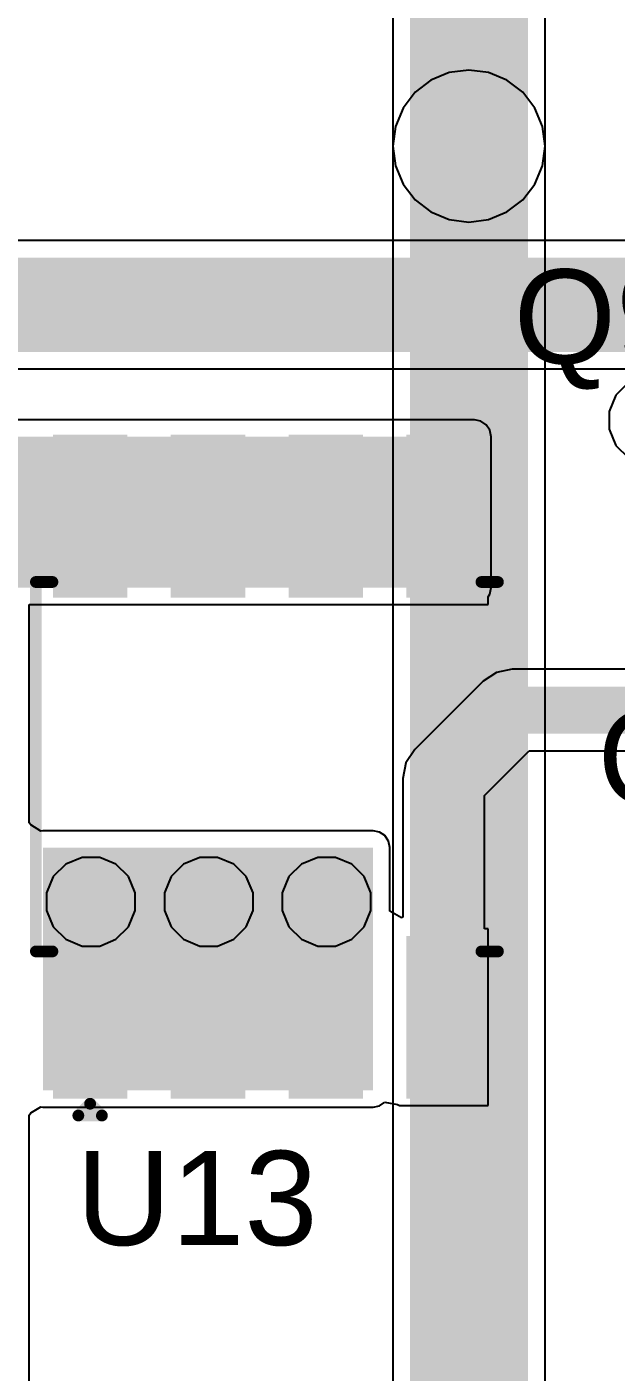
# Model space of a CAD drawing. Header units: millimetres. Extents: x -11 to 156, y -11 to 109.
# Drawn here: x 78.87 to 85.22, y 28.05 to 42.54 of the extents above; entities that cross this region are included whole.
import ezdxf

# ---------------------------------------------------------------- set-up
doc = ezdxf.new("R2010")
doc.units = ezdxf.units.MM
for name, color, linetype in [('BottomLayer', 5, 'Continuous'), ('BottomSolder', 6, 'Continuous'), ('TopLayer', 1, 'Continuous'), ('TopOverlay', 2, 'Continuous'), ('TopPaste', 8, 'Continuous'), ('TopSolder', 216, 'Continuous'), ('ViaHoleLayer', 16, 'Continuous')]:
    doc.layers.add(name, color=color, linetype=linetype)
doc.styles.add('Arial', font='', dxfattribs={"height": 0.2})
doc.styles.get('Arial').set_extended_font_data('Arial')

# ---------------------------------------------------------------- blocks, each defined once
blk = doc.blocks.new('SOIC_8_5')
at = {"layer": 'TopLayer'}
for points in [[(-1.92499996, 2.2049994), (-1.92499996, 1.6050006), (-3.474999399999999, 1.6050006), (-3.474999399999999, 2.2049994)], [(3.474999399999999, 2.2049994), (3.474999399999999, 1.6050006), (1.92499996, 1.6050006), (1.92499996, 2.2049994)], [(-1.92499996, 0.9349994), (-1.92499996, 0.3350006), (-3.474999399999999, 0.3350006), (-3.474999399999999, 0.9349994)], [(3.474999399999999, 0.9349994), (3.474999399999999, 0.3350006), (1.92499996, 0.3350006), (1.92499996, 0.9349994)], [(-1.92499996, -0.3350006), (-1.92499996, -0.9349994), (-3.474999399999999, -0.9349994), (-3.474999399999999, -0.3350006)], [(3.474999399999999, -0.3350006), (3.474999399999999, -0.9349994), (1.92499996, -0.9349994), (1.92499996, -0.3350006)], [(-1.92499996, -1.6050006), (-1.92499996, -2.2049994), (-3.474999399999999, -2.2049994), (-3.474999399999999, -1.6050006)], [(3.474999399999999, -1.6050006), (3.474999399999999, -2.2049994), (1.92499996, -2.2049994), (1.92499996, -1.6050006)]]:
    blk.add_hatch(color=1, dxfattribs=at).paths.add_polyline_path(points)
at = {"layer": 'TopOverlay'}
blk.add_hatch(color=2, dxfattribs=at).paths.add_polyline_path([(-1.82350156, 1.57484572), (-1.49330156, 1.57484572), (-1.49330156, 2.23524572), (-1.82350156, 2.23524572)])
at = {"layer": 'TopPaste'}
for points in [[(-1.92499996, 2.2049994), (-1.92499996, 1.6050006), (-3.474999399999999, 1.6050006), (-3.474999399999999, 2.2049994)], [(3.474999399999999, 2.2049994), (3.474999399999999, 1.6050006), (1.92499996, 1.6050006), (1.92499996, 2.2049994)], [(-1.92499996, 0.9349994), (-1.92499996, 0.3350006), (-3.474999399999999, 0.3350006), (-3.474999399999999, 0.9349994)], [(3.474999399999999, 0.9349994), (3.474999399999999, 0.3350006), (1.92499996, 0.3350006), (1.92499996, 0.9349994)], [(-1.92499996, -0.3350006), (-1.92499996, -0.9349994), (-3.474999399999999, -0.9349994), (-3.474999399999999, -0.3350006)], [(3.474999399999999, -0.3350006), (3.474999399999999, -0.9349994), (1.92499996, -0.9349994), (1.92499996, -0.3350006)], [(-1.92499996, -1.6050006), (-1.92499996, -2.2049994), (-3.474999399999999, -2.2049994), (-3.474999399999999, -1.6050006)], [(3.474999399999999, -1.6050006), (3.474999399999999, -2.2049994), (1.92499996, -2.2049994), (1.92499996, -1.6050006)]]:
    blk.add_hatch(color=8, dxfattribs=at).paths.add_polyline_path(points)
at = {"layer": 'TopSolder'}
for points in [[(-1.82339996, 2.3065994), (-1.82339996, 1.5034006), (-3.5765994, 1.5034006), (-3.5765994, 2.3065994)], [(3.5765994, 2.3065994), (3.5765994, 1.5034006), (1.82339996, 1.5034006), (1.82339996, 2.3065994)], [(-1.82339996, 1.0365994), (-1.82339996, 0.2334006000000001), (-3.5765994, 0.2334005999999999), (-3.5765994, 1.0365994)], [(3.5765994, 1.0365994), (3.5765994, 0.2334006000000001), (1.82339996, 0.2334005999999999), (1.82339996, 1.0365994)], [(-1.82339996, -0.2334005999999999), (-1.82339996, -1.0365994), (-3.5765994, -1.0365994), (-3.5765994, -0.2334006000000001)], [(3.5765994, -0.2334005999999999), (3.5765994, -1.0365994), (1.82339996, -1.0365994), (1.82339996, -0.2334006000000001)], [(-1.82339996, -1.5034006), (-1.82339996, -2.3065994), (-3.5765994, -2.3065994), (-3.5765994, -1.5034006)], [(3.5765994, -1.5034006), (3.5765994, -2.3065994), (1.82339996, -2.3065994), (1.82339996, -1.5034006)]]:
    blk.add_hatch(color=216, dxfattribs=at).paths.add_polyline_path(points)
at = {"layer": 'TopOverlay', "const_width": 0.127}
for points in [[(-1.990598, 2.4892), (1.990598, 2.4892)], [(-1.990598, 2.4892), (-1.990598, 2.3114)], [(1.990598, 2.4892), (1.990598, 2.3114)], [(-3.759199999999999, 2.032), (-3.759199999999999, 1.778)], [(-3.759199999999999, 2.032), (-3.6322, 1.905)], [(-3.6322, 1.905), (-3.759199999999999, 1.778)], [(-1.990598, -2.3114), (-1.990598, -2.4892)], [(1.990598, -2.3114), (1.990598, -2.4892)], [(-1.990598, -2.4892), (1.990598, -2.4892)]]:
    blk.add_lwpolyline(points, dxfattribs=at)
at = {"layer": 'TopOverlay', "const_width": 0.0635}
for points in [[(-2.022348, 2.4892, 1), (-1.958848, 2.4892, 1)], [(-2.022348, 2.4892, 1), (-1.958848, 2.4892, 1)], [(1.958848, 2.4892, 1), (2.022348, 2.4892, 1)], [(1.958848, 2.4892, 1), (2.022348, 2.4892, 1)], [(-2.022348, 2.3114, 1), (-1.958848, 2.3114, 1)], [(1.958848, 2.3114, 1), (2.022348, 2.3114, 1)], [(-3.79095, 2.032, 1), (-3.72745, 2.032, 1)], [(-3.79095, 2.032, 1), (-3.72745, 2.032, 1)], [(-3.663949999999999, 1.905, 1), (-3.600449999999999, 1.905, 1)], [(-3.663949999999999, 1.905, 1), (-3.600449999999999, 1.905, 1)], [(-3.79095, 1.778, 1), (-3.72745, 1.778, 1)], [(-3.79095, 1.778, 1), (-3.72745, 1.778, 1)], [(-2.022348, -2.3114, 1), (-1.958848, -2.3114, 1)], [(1.958848, -2.3114, 1), (2.022348, -2.3114, 1)], [(-2.022348, -2.4892, 1), (-1.958848, -2.4892, 1)], [(-2.022348, -2.4892, 1), (-1.958848, -2.4892, 1)], [(1.958848, -2.4892, 1), (2.022348, -2.4892, 1)], [(1.958848, -2.4892, 1), (2.022348, -2.4892, 1)]]:
    blk.add_lwpolyline(points, format="xyb", close=True, dxfattribs=at)

msp = doc.modelspace()

# ---------------------------------------------------------------- hatches: boundary and pattern name
at = {"layer": 'BottomLayer'}
h = msp.add_hatch(color=5, dxfattribs=at)
edge = h.paths.add_edge_path()
edge.add_arc((83.6343006, 41.2574994), 0.2999994, 0, 360)
h = msp.add_hatch(color=5, dxfattribs=at)
edge = h.paths.add_edge_path()
edge.add_arc((79.5606994, 33.11430004), 0.2999994, 0, 360)
h = msp.add_hatch(color=5, dxfattribs=at)
edge = h.paths.add_edge_path()
edge.add_arc((80.83069939999999, 33.11430004), 0.2999994, 0, 360)
h = msp.add_hatch(color=5, dxfattribs=at)
edge = h.paths.add_edge_path()
edge.add_arc((82.1006994, 33.11430004), 0.2999994, 0, 360)
at = {"layer": 'BottomSolder'}
h = msp.add_hatch(color=6, dxfattribs=at)
edge = h.paths.add_edge_path()
edge.add_arc((83.6343006, 41.2574994), 0.4015993999999999, 0, 360)
h = msp.add_hatch(color=6, dxfattribs=at)
edge = h.paths.add_edge_path()
edge.add_arc((79.5606994, 33.11430004), 0.4015993999999999, 0, 360)
h = msp.add_hatch(color=6, dxfattribs=at)
edge = h.paths.add_edge_path()
edge.add_arc((80.83069939999999, 33.11430004), 0.4015993999999999, 0, 360)
h = msp.add_hatch(color=6, dxfattribs=at)
edge = h.paths.add_edge_path()
edge.add_arc((82.1006994, 33.11430004), 0.4015993999999999, 0, 360)
at = {"layer": 'TopLayer'}
h = msp.add_hatch(color=1, dxfattribs=at)
edge = h.paths.add_edge_path()
edge.add_arc((83.6343006, 41.2574994), 0.2999994, 0, 360)
for points in [[(77.6224, 36.4998), (83.693, 36.4998), (83.693, 38.12539999999999), (77.6224, 38.12539999999999)], [(79.0448, 31.08200032), (82.60079999999999, 31.08200032), (82.60079999999999, 33.69820032), (79.0448, 33.69820032)]]:
    msp.add_hatch(color=1, dxfattribs=at).paths.add_polyline_path(points)
h = msp.add_hatch(color=1, dxfattribs=at)
edge = h.paths.add_edge_path()
edge.add_arc((79.5606994, 33.11430004), 0.2999994, 0, 360)
h = msp.add_hatch(color=1, dxfattribs=at)
edge = h.paths.add_edge_path()
edge.add_arc((80.83069939999999, 33.11430004), 0.2999994, 0, 360)
h = msp.add_hatch(color=1, dxfattribs=at)
edge = h.paths.add_edge_path()
edge.add_arc((82.1006994, 33.11430004), 0.2999994, 0, 360)
at = {"layer": 'TopSolder'}
h = msp.add_hatch(color=216, dxfattribs=at)
edge = h.paths.add_edge_path()
edge.add_arc((83.6343006, 41.2574994), 0.4015993999999999, 0, 360)
h = msp.add_hatch(color=216, dxfattribs=at)
edge = h.paths.add_edge_path()
edge.add_arc((79.5606994, 33.11430004), 0.4015993999999999, 0, 360)
h = msp.add_hatch(color=216, dxfattribs=at)
edge = h.paths.add_edge_path()
edge.add_arc((80.83069939999999, 33.11430004), 0.4015993999999999, 0, 360)
h = msp.add_hatch(color=216, dxfattribs=at)
edge = h.paths.add_edge_path()
edge.add_arc((82.1006994, 33.11430004), 0.4015993999999999, 0, 360)
at = {"layer": 'ViaHoleLayer'}
h = msp.add_hatch(color=16, dxfattribs=at)
edge = h.paths.add_edge_path()
edge.add_arc((83.6343006, 41.2574994), 0.1499997, 0, 360)
h = msp.add_hatch(color=16, dxfattribs=at)
edge = h.paths.add_edge_path()
edge.add_arc((79.5606994, 33.11430004), 0.1499997, 0, 360)
h = msp.add_hatch(color=16, dxfattribs=at)
edge = h.paths.add_edge_path()
edge.add_arc((80.83069939999999, 33.11430004), 0.1499997, 0, 360)
h = msp.add_hatch(color=16, dxfattribs=at)
edge = h.paths.add_edge_path()
edge.add_arc((82.1006994, 33.11430004), 0.1499997, 0, 360)

# ---------------------------------------------------------------- linework, layer by layer
at = {"layer": 'BottomLayer'}
for p, q in [((83.42211662, 42.04937742), (83.22439539999999, 41.96747766)), ((83.6343006, 42.07731234), (83.42211662, 42.04937742)), ((83.84648458, 42.04937742), (83.6343006, 42.07731234)), ((84.0442058, 41.96747766), (83.84648458, 42.04937742)), ((83.22439539999999, 41.96747766), (83.05460656, 41.83719344)), ((84.21399464, 41.83719344), (84.0442058, 41.96747766)), ((83.05460656, 41.83719344), (82.92432234, 41.66740714)), ((84.34427885999999, 41.66740714), (84.21399464, 41.83719344)), ((82.92432234, 41.66740714), (82.84242257999999, 41.46968338)), ((84.42617862, 41.46968338), (84.34427885999999, 41.66740714)), ((82.84242257999999, 41.46968338), (82.81448766, 41.2574994)), ((84.45411354, 41.2574994), (84.42617862, 41.46968338)), ((82.81448766, 41.2574994), (82.81448766, 26.92748234)), ((84.45411354, 25.66889964), (84.45411354, 41.2574994)), ((85.35274775999999, 38.70825888), (85.21834112, 38.57385224)), ((85.21834112, 38.57385224), (85.1456006, 38.39823918)), ((85.1456006, 38.39823918), (85.1456006, 38.20816082)), ((85.1456006, 38.20816082), (85.21834112, 38.03254776)), ((85.21834112, 38.03254776), (85.35274775999999, 37.89814112)), ((79.29004715999999, 33.51935891999999), (79.15564051999999, 33.38495228)), ((79.46566022, 33.59209944), (79.29004715999999, 33.51935891999999)), ((79.65573857999999, 33.59209944), (79.46566022, 33.59209944)), ((79.83135164, 33.51935891999999), (79.65573857999999, 33.59209944)), ((79.96575827999999, 33.38495228), (79.83135164, 33.51935891999999)), ((80.56004716, 33.51935891999999), (80.42564052, 33.38495228)), ((80.73566022, 33.59209944), (80.56004716, 33.51935891999999)), ((80.92573857999999, 33.59209944), (80.73566022, 33.59209944)), ((81.10135164, 33.51935891999999), (80.92573857999999, 33.59209944)), ((81.23575828, 33.38495228), (81.10135164, 33.51935891999999)), ((81.83004715999999, 33.51935891999999), (81.69564052, 33.38495228)), ((82.00566022, 33.59209944), (81.83004715999999, 33.51935891999999)), ((82.19573858, 33.59209944), (82.00566022, 33.59209944)), ((82.37135164, 33.51935891999999), (82.19573858, 33.59209944)), ((82.50575828, 33.38495228), (82.37135164, 33.51935891999999)), ((79.15564051999999, 33.38495228), (79.0829, 33.20933922)), ((80.0384988, 33.20933922), (79.96575827999999, 33.38495228)), ((80.42564052, 33.38495228), (80.35289999999999, 33.20933922)), ((81.3084988, 33.20933922), (81.23575828, 33.38495228)), ((81.69564052, 33.38495228), (81.62289999999999, 33.20933922)), ((82.57849879999999, 33.20933922), (82.50575828, 33.38495228)), ((79.0829, 33.20933922), (79.0829, 33.01926086)), ((80.0384988, 33.01926086), (80.0384988, 33.20933922)), ((80.35289999999999, 33.20933922), (80.35289999999999, 33.01926086)), ((81.3084988, 33.01926086), (81.3084988, 33.20933922)), ((81.62289999999999, 33.20933922), (81.62289999999999, 33.01926086)), ((82.57849879999999, 33.01926086), (82.57849879999999, 33.20933922)), ((79.0829, 33.01926086), (79.15564051999999, 32.84364779999999)), ((79.96575827999999, 32.84364779999999), (80.0384988, 33.01926086)), ((80.35289999999999, 33.01926086), (80.42564052, 32.84364779999999)), ((81.23575828, 32.84364779999999), (81.3084988, 33.01926086)), ((81.62289999999999, 33.01926086), (81.69564052, 32.84364779999999)), ((82.50575828, 32.84364779999999), (82.57849879999999, 33.01926086)), ((79.15564051999999, 32.84364779999999), (79.29004715999999, 32.70924116)), ((79.83135164, 32.70924116), (79.96575827999999, 32.84364779999999)), ((80.42564052, 32.84364779999999), (80.56004716, 32.70924116)), ((81.10135164, 32.70924116), (81.23575828, 32.84364779999999)), ((81.69564052, 32.84364779999999), (81.83004715999999, 32.70924116)), ((82.37135164, 32.70924116), (82.50575828, 32.84364779999999)), ((79.29004715999999, 32.70924116), (79.46566022, 32.63650063999999)), ((79.46566022, 32.63650063999999), (79.65573857999999, 32.63650063999999)), ((79.65573857999999, 32.63650063999999), (79.83135164, 32.70924116)), ((80.56004716, 32.70924116), (80.73566022, 32.63650063999999)), ((80.73566022, 32.63650063999999), (80.92573857999999, 32.63650063999999)), ((80.92573857999999, 32.63650063999999), (81.10135164, 32.70924116)), ((81.83004715999999, 32.70924116), (82.00566022, 32.63650063999999)), ((82.00566022, 32.63650063999999), (82.19573858, 32.63650063999999)), ((82.19573858, 32.63650063999999), (82.37135164, 32.70924116))]:
    msp.add_line(p, q, dxfattribs=at)
at = {"layer": 'BottomLayer', "const_width": 1.27}
msp.add_lwpolyline([(83.6343006, 25.66889964), (83.6343006, 41.2574994)], dxfattribs=at)
at = {"layer": 'BottomLayer', "const_width": 0.635}
msp.add_lwpolyline([(83.3168006, 41.2574994, 1), (83.9518006, 41.2574994, 1)], format="xyb", close=True, dxfattribs=at)
at = {"layer": 'TopLayer'}
for p, q in [((82.81448766, 44.61990059999999), (82.81448766, 41.2574994)), ((84.45411354, 41.2574994), (84.45411354, 44.28032545999999)), ((82.81448766, 41.2574994), (82.84242257999999, 41.04531542)), ((84.42617862, 41.04531542), (84.45411354, 41.2574994)), ((82.84242257999999, 41.04531542), (82.92432234, 40.84759166)), ((84.34427885999999, 40.84759166), (84.42617862, 41.04531542)), ((82.92432234, 40.84759166), (83.05460656, 40.67780536)), ((84.21399464, 40.67780536), (84.34427885999999, 40.84759166)), ((83.05460656, 40.67780536), (83.22439539999999, 40.54752113999999)), ((84.0442058, 40.54752113999999), (84.21399464, 40.67780536)), ((83.22439539999999, 40.54752113999999), (83.42211662, 40.46562137999999)), ((83.42211662, 40.46562137999999), (83.6343006, 40.43768646)), ((83.6343006, 40.43768646), (83.84648458, 40.46562137999999)), ((83.84648458, 40.46562137999999), (84.0442058, 40.54752113999999)), ((85.38260038, 40.2395182), (75.49976009999999, 40.2395182)), ((75.78627972, 38.8560818), (85.3777566, 38.8560818)), ((85.35274775999999, 38.70825888), (85.21834112, 38.57385224)), ((85.21834112, 38.57385224), (85.1456006, 38.39823918)), ((83.693, 38.30668233999999), (78.71461015999999, 38.30668233999999)), ((83.76237248, 38.29288252), (83.693, 38.30668233999999)), ((83.82118618, 38.25358618), (83.76237248, 38.29288252)), ((85.1456006, 38.39823918), (85.1456006, 38.20816082)), ((83.86048251999999, 38.19477248), (83.82118618, 38.25358618)), ((83.87428234, 38.12539999999999), (83.86048251999999, 38.19477248)), ((85.1456006, 38.20816082), (85.21834112, 38.03254776)), ((83.87428234, 36.4998), (83.87428234, 38.12539999999999)), ((85.21834112, 38.03254776), (85.35274775999999, 37.89814112)), ((83.84059939999999, 36.40066888), (83.86048251999999, 36.43042751999999)), ((83.84059939999999, 36.31659996), (83.84059939999999, 36.40066888)), ((83.86048251999999, 36.43042751999999), (83.87428234, 36.4998)), ((78.89587979999999, 33.9652737), (78.89587979999999, 36.31851766)), ((78.89587979999999, 36.31851766), (79.0750006, 36.31851766)), ((79.0750006, 36.31851766), (79.0750006, 36.31659996)), ((79.0750006, 36.31659996), (80.0305994, 36.31659996)), ((80.0305994, 36.31659996), (80.0305994, 36.31851766)), ((80.0305994, 36.31851766), (80.34500059999999, 36.31851766)), ((80.34500059999999, 36.31851766), (80.34500059999999, 36.31659996)), ((80.34500059999999, 36.31659996), (81.3005994, 36.31659996)), ((81.3005994, 36.31659996), (81.3005994, 36.31851766)), ((81.3005994, 36.31851766), (81.61500059999999, 36.31851766)), ((81.61500059999999, 36.31851766), (81.61500059999999, 36.31659996)), ((81.61500059999999, 36.31659996), (82.57059939999999, 36.31659996)), ((82.57059939999999, 36.31659996), (82.57059939999999, 36.31851766)), ((82.57059939999999, 36.31851766), (82.8850006, 36.31851766)), ((82.8850006, 36.31851766), (82.8850006, 36.31659996)), ((82.8850006, 36.31659996), (83.84059939999999, 36.31659996)), ((83.93091926, 35.58574544), (83.78808998, 35.49031002)), ((84.09939999999999, 35.6192582), (83.93091926, 35.58574544)), ((86.63591766, 35.6192582), (84.09939999999999, 35.6192582)), ((83.78808998, 35.49031002), (83.05148997999999, 34.75371002)), ((83.05148997999999, 34.75371002), (82.95605456, 34.61088074)), ((83.8030582, 34.26003815999999), (84.28176184, 34.7387418)), ((84.28176184, 34.7387418), (86.63591766, 34.7387418)), ((82.95605456, 34.61088074), (82.9225418, 34.4424)), ((82.9225418, 34.4424), (82.9225418, 32.94686069999999)), ((83.8030582, 32.82220004), (83.8030582, 34.26003815999999)), ((78.91422875999999, 33.94230194), (78.89587979999999, 33.9652737)), ((79.02288234, 33.87512148), (78.91422875999999, 33.94230194)), ((79.0448, 33.87948266), (79.02288234, 33.87512148)), ((82.60079999999999, 33.87948266), (79.0448, 33.87948266)), ((82.67017248, 33.86568284), (82.60079999999999, 33.87948266)), ((82.72898617999999, 33.8263865), (82.67017248, 33.86568284)), ((82.76828251999999, 33.7675728), (82.72898617999999, 33.8263865)), ((82.78208233999999, 33.69820032), (82.76828251999999, 33.7675728)), ((82.78208233999999, 33.01193296), (82.78208233999999, 33.69820032)), ((82.90908234, 32.93900448), (82.78208233999999, 33.01193296)), ((82.9225418, 32.94686069999999), (82.90908234, 32.93900448)), ((83.84059939999999, 32.82220004), (83.8030582, 32.82220004)), ((83.84059939999999, 30.9166006), (83.84059939999999, 32.82220004)), ((78.91422875999999, 30.8378987), (79.02288234, 30.90507916)), ((79.02288234, 30.90507916), (79.0448, 30.90071798)), ((79.0448, 30.90071798), (82.60079999999999, 30.90071798)), ((82.60079999999999, 30.90071798), (82.67017248, 30.9145178)), ((82.67017248, 30.9145178), (82.72898364, 30.95381414)), ((82.72898364, 30.95381414), (82.86439104, 30.93066458)), ((82.86439104, 30.93066458), (82.8850006, 30.91659806)), ((82.8850006, 30.91659806), (82.8850006, 30.9166006)), ((82.8850006, 30.9166006), (83.84059939999999, 30.9166006)), ((78.89587979999999, 30.81492694), (78.91422875999999, 30.8378987)), ((78.89587979999999, 19.2845182), (78.89587979999999, 30.81492694))]:
    msp.add_line(p, q, dxfattribs=at)
for points, const_width in [([(83.6343006, 41.2574994), (83.6343006, 44.61990059999999)], 1.27), ([(75.49976009999999, 39.5478), (87.72580117999999, 39.5478)], 1.016), ([(83.3628, 34.4424), (84.09939999999999, 35.17899999999999)], 0.508), ([(84.09939999999999, 35.17899999999999), (87.249, 35.17899999999999)], 0.508), ([(83.3628, 31.86940032), (83.3628, 34.4424)], 0.508)]:
    msp.add_lwpolyline(points, dxfattribs=dict(at, const_width=const_width))
for points, const_width in [([(83.3168006, 41.2574994, 1), (83.9518006, 41.2574994, 1)], 0.635), ([(83.9724, 35.17899999999999, 1), (84.2264, 35.17899999999999, 1)], 0.254), ([(83.9724, 35.17899999999999, 1), (84.2264, 35.17899999999999, 1)], 0.254), ([(83.2358, 34.4424, 1), (83.48979999999999, 34.4424, 1)], 0.254), ([(83.2358, 34.4424, 1), (83.48979999999999, 34.4424, 1)], 0.254), ([(83.2358, 31.86940032, 1), (83.48979999999999, 31.86940032, 1)], 0.254)]:
    msp.add_lwpolyline(points, format="xyb", close=True, dxfattribs=dict(at, const_width=const_width))

# ---------------------------------------------------------------- block references
at = {"rotation": 90}
msp.add_blockref('SOIC_8_5', (81.45779999999999, 34.56939999999999), dxfattribs=at)

# ---------------------------------------------------------------- texts
at = {"layer": 'TopOverlay', "style": 'Arial'}
for s, p in [('Q9', (84.1166085, 38.9129651)), ('Q1', (85.0224868, 34.1631651)), ('U13', (79.40081148, 29.4133651))]:
    msp.add_text(s, height=1.016, dxfattribs=at).set_placement(p)

doc.saveas('drawing.dxf')
